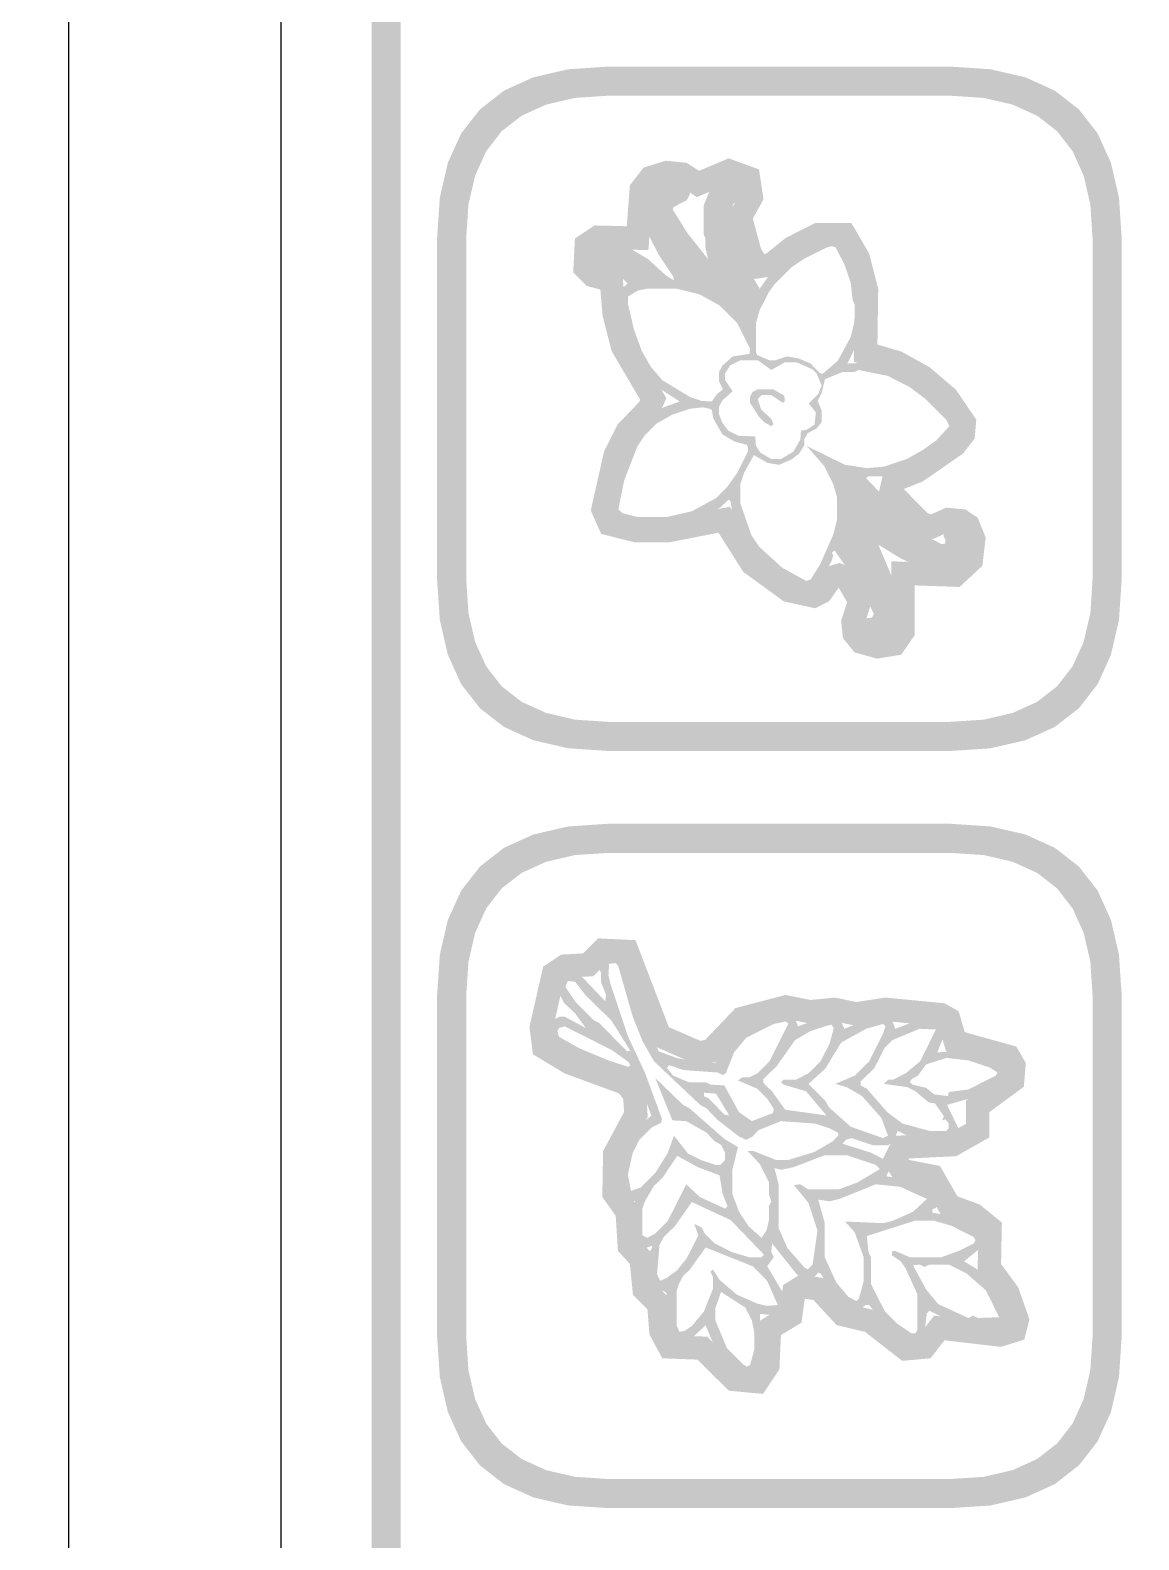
# Model space of a CAD drawing. Header units: millimetres. Extents: x 6 to 441, y 6 to 299.
# Drawn here: x 255.51 to 270.74, y 47.86 to 68.6 of the extents above; entities that cross this region are included whole.
import ezdxf

# ---------------------------------------------------------------- set-up
doc = ezdxf.new("R2010")
doc.units = ezdxf.units.MM
doc.layers.add('CUT', color=1, linetype='Continuous')
doc.layers.add('RASTER', color=7, linetype='Continuous')

msp = doc.modelspace()

# ---------------------------------------------------------------- hatches: boundary and pattern name
at = {"layer": 'RASTER'}
h = msp.add_hatch(color=7, dxfattribs=at)
h.paths.add_polyline_path([(275.6, 83.8), (276.116, 83.766), (276.563, 83.663), (276.941, 83.491), (277.25, 83.25), (277.491, 82.941), (277.663, 82.563), (277.766, 82.116), (277.8, 81.6), (277.8, 24.4), (277.766, 23.884), (277.662, 23.438), (277.491, 23.059), (277.25, 22.75), (276.941, 22.509), (276.563, 22.337), (276.116, 22.234), (275.6, 22.2), (262.4, 22.2), (261.884, 22.234), (261.438, 22.338), (261.059, 22.509), (260.75, 22.75), (260.509, 23.059), (260.337, 23.438), (260.234, 23.884), (260.2, 24.4), (260.2, 81.6), (260.234, 82.116), (260.338, 82.563), (260.509, 82.941), (260.75, 83.25), (261.059, 83.491), (261.438, 83.663), (261.884, 83.766), (262.4, 83.8)])
h.paths.add_polyline_path([(275.6, 83.4), (262.4, 83.4), (261.978, 83.372), (261.612, 83.288), (261.303, 83.147), (261.05, 82.95), (260.853, 82.697), (260.713, 82.387), (260.628, 82.022), (260.6, 81.6), (260.6, 24.4), (260.628, 23.978), (260.713, 23.612), (260.853, 23.303), (261.05, 23.05), (261.303, 22.853), (261.612, 22.713), (261.978, 22.628), (262.4, 22.6), (275.6, 22.6), (276.022, 22.628), (276.388, 22.713), (276.697, 22.853), (276.95, 23.05), (277.147, 23.303), (277.287, 23.612), (277.372, 23.978), (277.4, 24.4), (277.4, 81.6), (277.372, 82.022), (277.287, 82.387), (277.147, 82.697), (276.95, 82.95), (276.697, 83.147), (276.388, 83.288), (276.022, 83.372), (275.6, 83.4)], flags=0)
h = msp.add_hatch(color=7, dxfattribs=at)
h.paths.add_polyline_path([(268.15, 68.1), (268.701, 68.063), (269.178, 67.953), (269.582, 67.77), (269.913, 67.512), (270.17, 67.182), (270.353, 66.778), (270.463, 66.301), (270.5, 65.75), (270.5, 61.05), (270.463, 60.499), (270.353, 60.022), (270.17, 59.618), (269.913, 59.287), (269.582, 59.03), (269.178, 58.847), (268.701, 58.737), (268.15, 58.7), (263.45, 58.7), (262.899, 58.737), (262.422, 58.847), (262.018, 59.03), (261.688, 59.287), (261.43, 59.618), (261.247, 60.022), (261.137, 60.499), (261.1, 61.05), (261.1, 65.75), (261.137, 66.301), (261.247, 66.778), (261.43, 67.182), (261.688, 67.512), (262.018, 67.77), (262.422, 67.953), (262.899, 68.063), (263.45, 68.1)])
h.paths.add_polyline_path([(268.15, 67.7), (263.45, 67.7), (262.993, 67.67), (262.597, 67.578), (262.262, 67.426), (261.987, 67.213), (261.774, 66.938), (261.622, 66.603), (261.53, 66.207), (261.5, 65.75), (261.5, 61.05), (261.53, 60.593), (261.622, 60.197), (261.774, 59.862), (261.987, 59.587), (262.262, 59.374), (262.597, 59.222), (262.993, 59.13), (263.45, 59.1), (268.15, 59.1), (268.607, 59.13), (269.003, 59.222), (269.338, 59.374), (269.613, 59.588), (269.826, 59.862), (269.978, 60.197), (270.07, 60.593), (270.1, 61.05), (270.1, 65.75), (270.07, 66.207), (269.978, 66.603), (269.826, 66.938), (269.613, 67.213), (269.338, 67.426), (269.003, 67.578), (268.607, 67.67), (268.15, 67.7)], flags=0)
h = msp.add_hatch(color=7, dxfattribs=at)
h.paths.add_polyline_path([(268.633, 61.632), (268.587, 61.243), (268.275, 60.953), (267.659, 60.974), (267.659, 60.292), (267.473, 60.022), (267.142, 59.968), (266.831, 60.055), (266.673, 60.249), (266.648, 60.489), (266.73, 60.743), (266.617, 60.939), (266.607, 60.943), (266.617, 60.946), (266.482, 60.756), (266.29, 60.66), (265.861, 60.754), (265.302, 61.161), (264.964, 61.698), (264.296, 61.567), (263.809, 61.567), (263.353, 61.681), (263.209, 62.003), (263.392, 62.81), (263.579, 63.186), (263.876, 63.494), (263.889, 63.523), (263.496, 64.193), (263.373, 64.672), (263.341, 65.038), (263.156, 65.087), (262.969, 65.274), (262.992, 65.739), (263.261, 65.918), (263.704, 65.907), (263.747, 66.47), (263.935, 66.713), (264.237, 66.807), (264.526, 66.779), (264.697, 66.668), (265.103, 66.84), (265.52, 66.688), (265.582, 66.277), (265.435, 66.012), (265.548, 65.596), (265.593, 65.525), (265.615, 65.529), (265.889, 65.748), (266.292, 65.951), (266.789, 65.951), (267.032, 65.534), (267.157, 65.047), (267.146, 64.283), (267.477, 64.185), (267.865, 63.969), (268.223, 63.663), (268.504, 63.25), (268.481, 62.989), (268.32, 62.784), (267.767, 62.401), (267.504, 62.297), (267.505, 62.301), (267.837, 61.964), (267.884, 61.95), (268.089, 62.041), (268.352, 62.018), (268.522, 61.905)])
h.paths.add_polyline_path([(268.306, 61.588), (268.263, 61.693), (268.242, 61.707), (268.143, 61.715), (267.907, 61.61), (267.667, 61.681), (267.154, 62.2), (267.229, 62.533), (267.615, 62.685), (268.098, 63.02), (268.171, 63.112), (268.175, 63.164), (267.983, 63.448), (267.681, 63.705), (267.352, 63.888), (266.822, 64.045), (266.837, 65.009), (266.733, 65.411), (266.605, 65.631), (266.368, 65.631), (266.063, 65.478), (265.747, 65.224), (265.435, 65.18), (265.251, 65.465), (265.093, 66.054), (265.249, 66.337), (265.232, 66.452), (265.111, 66.496), (264.666, 66.307), (264.418, 66.468), (264.27, 66.482), (264.126, 66.437), (264.059, 66.35), (264.001, 65.58), (263.354, 65.595), (263.304, 65.562), (263.296, 65.399), (263.321, 65.374), (263.641, 65.29), (263.689, 64.726), (263.795, 64.316), (264.247, 63.546), (264.147, 63.314), (263.844, 63), (263.696, 62.702), (263.545, 62.036), (263.581, 61.954), (263.848, 61.887), (264.265, 61.887), (265.118, 62.054), (265.54, 61.384), (265.995, 61.052), (266.248, 60.997), (266.268, 61.007), (266.42, 61.221), (266.627, 61.283), (266.84, 61.191), (267.078, 60.781), (266.973, 60.455), (266.981, 60.377), (267.014, 60.336), (267.16, 60.296), (267.287, 60.316), (267.339, 60.392), (267.339, 61.305), (268.154, 61.278), (268.283, 61.397), (268.306, 61.588)], flags=0)
h = msp.add_hatch(color=7, dxfattribs=at)
h.paths.add_polyline_path([(268.393, 61.586), (268.401, 61.434), (268.355, 61.347), (268.276, 61.24), (268.135, 61.169), (267.895, 61.169), (267.789, 61.195), (267.462, 61.347), (267.159, 61.533), (267.39, 60.983), (267.47, 60.637), (267.444, 60.424), (267.372, 60.284), (267.319, 60.23), (267.204, 60.185), (267, 60.246), (266.904, 60.337), (266.885, 60.371), (266.904, 60.512), (267.071, 60.531), (267.098, 60.584), (266.92, 60.937), (266.558, 61.453), (266.521, 61.427), (266.54, 61.381), (266.513, 61.302), (266.388, 61.054), (266.282, 60.921), (266.168, 60.903), (266.035, 60.956), (265.841, 61.054), (265.655, 61.187), (265.389, 61.453), (265.237, 61.7), (265.158, 61.913), (265.131, 62.126), (265.104, 62.152), (264.98, 62.038), (264.732, 61.913), (264.307, 61.807), (263.802, 61.807), (263.502, 61.905), (263.456, 61.993), (263.483, 62.205), (263.642, 62.764), (263.767, 63.011), (264.06, 63.33), (264.227, 63.428), (264.432, 63.5), (264.06, 63.739), (263.874, 64.005), (263.722, 64.305), (263.589, 64.837), (263.589, 64.996), (263.714, 65.121), (263.597, 65.244), (263.483, 65.315), (263.377, 65.289), (263.262, 65.307), (263.164, 65.448), (263.209, 65.589), (263.35, 65.687), (263.536, 65.687), (263.696, 65.634), (263.996, 65.456), (264.246, 65.228), (264.352, 65.164), (264.342, 65.217), (264.14, 65.52), (264.015, 65.767), (263.935, 66.033), (263.935, 66.272), (264.007, 66.44), (264.14, 66.546), (264.28, 66.591), (264.448, 66.546), (264.512, 66.503), (264.546, 66.432), (264.573, 66.352), (264.528, 66.264), (264.352, 66.174), (264.334, 66.139), (264.538, 65.812), (264.82, 65.456), (264.785, 65.608), (264.785, 65.741), (264.759, 65.794), (264.759, 66.192), (264.884, 66.493), (265.051, 66.591), (265.184, 66.591), (265.272, 66.546), (265.352, 66.466), (265.37, 66.379), (265.325, 66.291), (265.176, 66.227), (265.158, 66.192), (265.158, 66.06), (265.264, 65.661), (265.45, 65.182), (265.53, 65.05), (265.628, 65.19), (265.841, 65.403), (266.027, 65.536), (266.194, 65.634), (266.46, 65.741), (266.628, 65.722), (266.734, 65.589), (266.806, 65.422), (266.885, 65.182), (266.939, 64.917), (266.939, 64.544), (266.859, 64.279), (266.734, 64.021), (267.098, 64.039), (267.364, 63.96), (267.611, 63.835), (267.771, 63.728), (268.09, 63.436), (268.268, 63.162), (268.222, 63.048), (268.116, 62.942), (267.744, 62.676), (267.337, 62.498), (267.231, 62.471), (267.018, 62.471), (266.992, 62.445), (267.595, 61.825), (267.888, 61.613), (268.028, 61.541), (268.074, 61.549), (268.082, 61.594), (268.055, 61.647), (268.074, 61.761), (268.135, 61.807), (268.214, 61.807), (268.329, 61.735)])
h.paths.add_polyline_path([(268.135, 63.162), (268.09, 63.25), (267.797, 63.542), (267.584, 63.702), (267.284, 63.853), (266.885, 63.933), (266.832, 63.907), (266.673, 63.907), (266.426, 63.808), (266.38, 63.614), (266.327, 63.508), (266.38, 63.375), (266.38, 63.215), (266.309, 63.128), (266.186, 63.064), (266.141, 62.976), (266.141, 62.896), (266.069, 62.782), (265.963, 62.702), (265.796, 62.631), (265.636, 62.657), (265.45, 62.764), (265.317, 62.524), (265.264, 62.365), (265.264, 62.099), (265.415, 61.666), (265.522, 61.506), (265.841, 61.214), (266.168, 61.036), (266.229, 61.054), (266.362, 61.267), (266.54, 61.674), (266.593, 61.886), (266.593, 62.179), (266.54, 62.365), (266.415, 62.612), (266.176, 62.888), (266.699, 62.631), (267, 62.585), (267.231, 62.604), (267.55, 62.71), (267.771, 62.835), (267.957, 62.968)], flags=0)
h.paths.add_polyline_path([(266.832, 64.837), (266.806, 64.89), (266.779, 65.129), (266.699, 65.368), (266.574, 65.616), (266.513, 65.634), (266.434, 65.608), (266.133, 65.456), (265.974, 65.35), (265.734, 65.111), (265.655, 65.004), (265.53, 64.757), (265.477, 64.571), (265.477, 64.172), (265.495, 64.138), (265.663, 64.066), (265.742, 64.066), (265.902, 64.119), (266.061, 64.093), (266.229, 64.021), (266.346, 63.899), (266.38, 63.88), (266.415, 63.899), (266.601, 64.058), (266.779, 64.385), (266.832, 64.598)], flags=0)
h.paths.add_polyline_path([(266.38, 63.72), (266.309, 63.888), (266.255, 63.941), (266.035, 64.039), (265.875, 64.039), (265.689, 63.933), (265.503, 64.066), (265.264, 64.066), (265.123, 63.994), (265.051, 63.88), (265.051, 63.8), (265.158, 63.641), (265.017, 63.516), (264.972, 63.428), (264.972, 63.322), (265.017, 63.207), (265.096, 63.101), (265.237, 63.029), (265.469, 63.021), (265.477, 62.896), (265.538, 62.798), (265.689, 62.71), (265.822, 62.71), (265.99, 62.809), (266.088, 62.976), (266.096, 63.101), (266.168, 63.109), (266.282, 63.181), (266.301, 63.348), (266.202, 63.473), (266.335, 63.606)], flags=0)
h.paths.add_polyline_path([(265.867, 63.58), (265.875, 63.508), (265.849, 63.481), (265.689, 63.588), (265.556, 63.588), (265.503, 63.534), (265.548, 63.394), (265.697, 63.25), (265.716, 63.189), (265.689, 63.162), (265.602, 63.207), (265.522, 63.287), (265.397, 63.481), (265.397, 63.561), (265.431, 63.633), (265.503, 63.667), (265.716, 63.667)], flags=0)
h.paths.add_polyline_path([(265.397, 64.225), (265.219, 64.579), (264.98, 64.818), (264.706, 64.97), (264.387, 65.05), (263.988, 65.05), (263.855, 65.023), (263.722, 64.943), (263.722, 64.837), (263.802, 64.491), (263.908, 64.199), (264.033, 63.978), (264.193, 63.792), (264.573, 63.561), (264.732, 63.508), (264.873, 63.5), (264.937, 63.596), (265.025, 63.667), (264.972, 63.774), (264.972, 63.907), (265.017, 63.994), (265.158, 64.119), (265.389, 64.154)], flags=0)
h.paths.add_polyline_path([(265.37, 62.87), (265.352, 62.904), (265.184, 62.95), (265.017, 63.048), (264.892, 63.269), (264.873, 63.383), (264.839, 63.401), (264.751, 63.42), (264.573, 63.401), (264.334, 63.322), (264.113, 63.197), (263.953, 63.037), (263.847, 62.878), (263.669, 62.418), (263.589, 62.019), (263.642, 61.966), (263.855, 61.913), (264.254, 61.913), (264.599, 61.993), (264.926, 62.171), (265.086, 62.33), (265.219, 62.516), (265.37, 62.817)], flags=0)
h = msp.add_hatch(color=7, dxfattribs=at)
h.paths.add_polyline_path([(268.15, 57.7), (268.701, 57.663), (269.178, 57.553), (269.582, 57.37), (269.913, 57.112), (270.17, 56.782), (270.353, 56.378), (270.463, 55.901), (270.5, 55.35), (270.5, 50.65), (270.463, 50.099), (270.353, 49.622), (270.17, 49.218), (269.913, 48.888), (269.582, 48.63), (269.178, 48.447), (268.701, 48.337), (268.15, 48.3), (263.45, 48.3), (262.899, 48.337), (262.422, 48.447), (262.018, 48.63), (261.688, 48.887), (261.43, 49.218), (261.247, 49.622), (261.137, 50.099), (261.1, 50.65), (261.1, 55.35), (261.137, 55.901), (261.247, 56.378), (261.43, 56.782), (261.688, 57.112), (262.018, 57.37), (262.422, 57.553), (262.899, 57.663), (263.45, 57.7)])
h.paths.add_polyline_path([(268.15, 57.3), (263.45, 57.3), (262.993, 57.27), (262.597, 57.178), (262.262, 57.026), (261.987, 56.813), (261.774, 56.538), (261.622, 56.203), (261.53, 55.807), (261.5, 55.35), (261.5, 50.65), (261.53, 50.193), (261.622, 49.797), (261.774, 49.462), (261.987, 49.187), (262.262, 48.974), (262.597, 48.822), (262.993, 48.73), (263.45, 48.7), (268.15, 48.7), (268.607, 48.73), (269.003, 48.822), (269.338, 48.974), (269.613, 49.188), (269.826, 49.462), (269.978, 49.797), (270.07, 50.193), (270.1, 50.65), (270.1, 55.35), (270.07, 55.807), (269.978, 56.203), (269.826, 56.538), (269.613, 56.813), (269.338, 57.026), (269.003, 57.178), (268.607, 57.27), (268.15, 57.3)], flags=0)
h = msp.add_hatch(color=7, dxfattribs=at)
h.paths.add_polyline_path([(269.234, 50.892), (269.163, 50.615), (268.842, 50.515), (268.067, 50.605), (267.876, 50.358), (267.486, 50.323), (266.976, 50.721), (266.586, 50.814), (266.269, 51.157), (266.155, 51.177), (266.148, 51.173), (266.104, 50.848), (265.821, 50.676), (265.8, 50.206), (265.575, 49.869), (265.106, 49.913), (264.673, 50.34), (264.192, 50.358), (264.016, 50.685), (263.988, 51.03), (263.789, 51.229), (263.746, 51.657), (263.583, 51.833), (263.552, 52.315), (263.368, 52.575), (263.379, 53.203), (263.667, 53.741), (263.656, 53.919), (263.599, 53.996), (262.848, 54.272), (262.415, 54.534), (262.368, 54.913), (262.556, 55.737), (262.805, 55.903), (263.105, 55.919), (263.312, 56.126), (263.824, 56.101), (264.282, 54.907), (264.712, 54.719), (264.779, 54.73), (265.197, 55.168), (265.884, 55.349), (266.231, 55.28), (266.566, 55.313), (266.858, 55.251), (267.253, 55.313), (268.068, 55.234), (268.261, 55.125), (268.345, 54.838), (269.053, 54.64), (269.184, 54.414), (269.157, 54.088), (268.683, 53.739), (268.683, 53.392), (268.228, 53.134), (267.582, 53.103), (267.575, 53.09), (267.58, 53.082), (268.005, 53.001), (268.243, 52.584), (268.554, 52.468), (268.855, 52.222), (268.844, 51.654), (269.08, 51.331)])
h.paths.add_polyline_path([(268.9, 50.878), (268.794, 51.18), (268.522, 51.552), (268.532, 52.072), (268.392, 52.186), (268.022, 52.324), (267.8, 52.715), (267.383, 52.794), (267.208, 53.073), (267.381, 53.414), (268.137, 53.45), (268.363, 53.579), (268.363, 53.9), (268.85, 54.259), (268.857, 54.34), (268.841, 54.367), (268.087, 54.577), (267.99, 54.911), (267.97, 54.922), (267.263, 54.99), (266.849, 54.925), (266.548, 54.99), (266.215, 54.956), (265.894, 55.021), (265.366, 54.881), (264.936, 54.431), (264.669, 54.388), (264.031, 54.668), (263.6, 55.791), (263.438, 55.799), (263.245, 55.606), (262.91, 55.588), (262.839, 55.541), (262.693, 54.896), (262.713, 54.727), (262.987, 54.562), (263.799, 54.264), (263.969, 54.033), (263.992, 53.671), (263.698, 53.12), (263.69, 52.674), (263.866, 52.426), (263.895, 51.967), (264.053, 51.796), (264.096, 51.375), (264.298, 51.173), (264.33, 50.778), (264.387, 50.671), (264.809, 50.655), (265.25, 50.221), (265.415, 50.205), (265.484, 50.309), (265.509, 50.86), (265.807, 51.042), (265.851, 51.365), (266.09, 51.514), (266.431, 51.454), (266.755, 51.103), (267.119, 51.016), (267.583, 50.653), (267.708, 50.664), (267.924, 50.944), (268.812, 50.841), (268.898, 50.868), (268.9, 50.878)], flags=0)
h = msp.add_hatch(color=7, dxfattribs=at)
h.paths.add_polyline_path([(268.95, 54.34), (268.904, 54.207), (268.737, 54.073), (268.493, 53.95), (268.102, 53.839), (268.259, 53.516), (268.236, 53.439), (268.159, 53.382), (267.992, 53.382), (267.892, 53.349), (267.558, 53.415), (267.425, 53.482), (267.368, 53.339), (267.291, 53.282), (267.091, 53.282), (266.79, 53.382), (266.714, 53.359), (266.667, 53.305), (267.057, 53.182), (267.234, 53.092), (267.325, 52.981), (267.268, 52.858), (267.558, 52.815), (267.759, 52.748), (267.969, 52.624), (267.992, 52.514), (267.949, 52.424), (267.902, 52.404), (267.902, 52.357), (268.193, 52.314), (268.603, 52.09), (268.66, 51.98), (268.637, 51.937), (268.336, 51.689), (268.503, 51.589), (268.77, 51.322), (268.894, 51.112), (268.96, 50.878), (268.937, 50.835), (268.86, 50.778), (268.493, 50.778), (268.126, 50.878), (267.859, 51.012), (267.825, 50.978), (267.792, 50.711), (267.735, 50.601), (267.592, 50.578), (267.415, 50.668), (267.335, 50.755), (267.248, 50.801), (267.034, 51.089), (266.981, 51.089), (266.891, 51.012), (266.714, 51.069), (266.547, 51.235), (266.366, 51.523), (266.333, 51.536), (266.256, 51.446), (266.156, 51.446), (266.046, 51.503), (265.699, 51.937), (265.689, 51.813), (265.722, 51.746), (265.632, 51.623), (265.856, 51.245), (265.889, 51.045), (265.789, 50.945), (265.532, 50.968), (265.555, 50.311), (265.465, 50.134), (265.321, 50.11), (265.211, 50.167), (264.944, 50.434), (264.787, 50.811), (264.597, 50.635), (264.487, 50.578), (264.343, 50.601), (264.287, 50.678), (264.253, 50.811), (264.253, 51.245), (264.22, 51.279), (264.076, 51.302), (264.019, 51.379), (264.019, 51.813), (264.053, 51.88), (264.043, 51.903), (263.986, 51.88), (263.843, 51.903), (263.786, 52.047), (263.819, 52.514), (263.662, 52.557), (263.619, 52.648), (263.619, 53.082), (263.652, 53.215), (263.776, 53.459), (264.043, 53.693), (263.843, 54.207), (263.285, 54.384), (262.774, 54.607), (262.674, 54.674), (262.617, 54.784), (262.617, 54.884), (262.674, 54.995), (262.784, 55.051), (262.851, 55.051), (263.141, 54.894), (262.995, 55.095), (262.841, 55.242), (262.751, 55.419), (262.751, 55.519), (262.794, 55.609), (262.884, 55.652), (263.061, 55.629), (263.409, 55.262), (263.419, 55.352), (263.352, 55.519), (263.352, 55.652), (263.318, 55.719), (263.409, 55.863), (263.619, 55.886), (263.662, 55.863), (263.719, 55.752), (263.919, 55.051), (264.143, 54.574), (264.387, 54.484), (264.721, 54.417), (264.921, 54.417), (265.044, 54.661), (265.245, 54.861), (265.522, 55.018), (265.755, 55.085), (265.999, 55.061), (266.056, 54.918), (266.423, 55.051), (266.59, 55.051), (266.634, 55.028), (266.69, 54.884), (267.124, 55.051), (267.291, 55.051), (267.335, 55.028), (267.391, 54.884), (267.658, 54.985), (267.902, 55.008), (267.992, 54.985), (268.059, 54.918), (268.059, 54.784), (267.969, 54.561), (268.393, 54.584), (268.66, 54.517), (268.904, 54.394)])
h.paths.add_polyline_path([(268.817, 50.922), (268.637, 51.289), (268.37, 51.523), (268.126, 51.646), (267.859, 51.646), (267.792, 51.613), (267.725, 51.646), (267.635, 51.636), (267.815, 51.302), (267.982, 51.102), (268.393, 50.912), (268.46, 50.945), (268.526, 50.912)], flags=0)
h.paths.add_polyline_path([(268.794, 54.283), (268.693, 54.35), (268.393, 54.45), (268.092, 54.484), (267.815, 54.394), (267.702, 54.24), (267.615, 54.193), (267.592, 54.15), (267.625, 54.117), (267.815, 54.073), (267.925, 53.983), (268.116, 53.96), (268.126, 54.016), (268.393, 54.05), (268.77, 54.24)], flags=0)
h.paths.add_polyline_path([(268.493, 51.98), (268.47, 52.023), (268.159, 52.18), (267.925, 52.247), (267.658, 52.247), (267.001, 52.037), (267.024, 51.813), (267.057, 51.746), (267.057, 51.379), (267.248, 51.002), (267.415, 50.835), (267.615, 50.701), (267.668, 50.701), (267.692, 50.745), (267.692, 51.245), (267.535, 51.589), (267.468, 51.689), (267.348, 51.77), (267.348, 51.823), (267.381, 51.836), (267.592, 51.746), (268.026, 51.746), (268.269, 51.836), (268.47, 51.937)], flags=0)
h.paths.add_polyline_path([(268.126, 53.582), (268.082, 53.639), (268.036, 53.626), (268.059, 53.683), (267.936, 53.859), (267.849, 53.873), (267.668, 54.026), (267.558, 54.083), (267.234, 54.127), (267.291, 54.183), (267.358, 54.183), (267.535, 54.273), (267.735, 54.44), (267.949, 54.874), (267.725, 54.884), (267.348, 54.727), (267.248, 54.627), (267.101, 54.34), (266.914, 54.16), (266.914, 54.107), (267.001, 54.06), (267.281, 53.739), (267.491, 53.582), (267.859, 53.482), (268.092, 53.482), (268.126, 53.516)], flags=0)
h.paths.add_polyline_path([(267.825, 52.547), (267.458, 52.714), (267.124, 52.748), (266.623, 52.547), (266.49, 52.514), (266.333, 52.537), (266.423, 52.214), (266.423, 51.746), (266.58, 51.402), (266.747, 51.202), (266.857, 51.145), (266.891, 51.179), (266.957, 51.412), (266.957, 51.746), (266.834, 52.09), (266.7, 52.237), (267.224, 52.214), (267.358, 52.247), (267.635, 52.371)], flags=0)
h.paths.add_polyline_path([(267.291, 53.415), (267.201, 53.659), (266.934, 53.96), (266.724, 54.083), (266.567, 54.127), (266.834, 54.24), (267.034, 54.44), (267.224, 54.818), (267.258, 54.918), (267.224, 54.951), (266.991, 54.884), (266.647, 54.694), (266.433, 54.34), (266.2, 54.127), (266.433, 53.893), (266.48, 53.806), (266.78, 53.539), (267.224, 53.382)], flags=0)
h.paths.add_polyline_path([(267.181, 52.958), (267.124, 53.015), (266.724, 53.148), (266.423, 53.148), (265.989, 52.981), (265.822, 52.948), (265.732, 52.971), (265.789, 52.748), (265.789, 52.147), (265.912, 51.87), (266.146, 51.603), (266.189, 51.579), (266.256, 51.646), (266.323, 52.113), (266.2, 52.491), (265.999, 52.738), (266.089, 52.748), (266.189, 52.681), (266.623, 52.681), (266.867, 52.771)], flags=0)
h.paths.add_polyline_path([(266.613, 53.425), (266.6, 53.459), (266.49, 53.516), (266.29, 53.582), (265.822, 53.616), (265.512, 53.492), (265.432, 53.405), (265.345, 53.359), (265.245, 53.405), (264.944, 53.639), (264.797, 53.793), (264.711, 53.839), (264.076, 54.44), (263.919, 54.717), (263.786, 55.051), (263.585, 55.752), (263.552, 55.786), (263.462, 55.776), (263.452, 55.619), (263.485, 55.485), (263.719, 54.784), (263.953, 54.283), (264.186, 53.649), (264.176, 53.592), (264.043, 53.526), (263.876, 53.359), (263.786, 53.182), (263.719, 52.881), (263.762, 52.658), (263.896, 52.704), (264.096, 52.905), (264.263, 53.172), (264.353, 53.415), (264.544, 53.172), (264.721, 53.082), (264.921, 53.015), (264.988, 53.015), (265.054, 53.082), (265.054, 53.182), (264.998, 53.292), (264.911, 53.339), (264.797, 53.459), (264.52, 53.616), (264.33, 53.626), (264.096, 54.207), (264.477, 53.839), (264.564, 53.793), (265.044, 53.372), (265.231, 53.259), (265.155, 52.948), (265.155, 52.614), (265.245, 52.371), (265.378, 52.17), (265.555, 52.013), (265.622, 52.113), (265.655, 52.247), (265.655, 52.447), (265.689, 52.514), (265.655, 52.614), (265.655, 52.781), (265.532, 53.025), (265.365, 53.205), (265.445, 53.205), (265.755, 53.082), (265.922, 53.082), (266.28, 53.192), (266.533, 53.339)], flags=0)
h.paths.add_polyline_path([(266.547, 54.894), (266.513, 54.941), (266.423, 54.918), (266.223, 54.851), (266.013, 54.727), (265.766, 54.374), (265.579, 54.193), (265.579, 54.14), (265.699, 54.026), (265.879, 53.773), (266.447, 53.693), (266.166, 54.026), (265.856, 54.117), (265.822, 54.15), (265.856, 54.183), (266.023, 54.183), (266.2, 54.273), (266.366, 54.44), (266.49, 54.684)], flags=0)
h.paths.add_polyline_path([(265.922, 54.951), (265.889, 54.985), (265.722, 54.951), (265.345, 54.761), (265.178, 54.561), (265.064, 54.273), (265.021, 54.25), (264.954, 54.283), (264.487, 54.317), (264.287, 54.384), (264.253, 54.35), (264.343, 54.24), (264.554, 54.15), (264.787, 54.15), (264.854, 54.117), (265.044, 54.107), (265.245, 53.739), (265.422, 53.616), (265.712, 53.726), (265.722, 53.783), (265.632, 53.926), (265.498, 54.06), (265.231, 54.173), (265.288, 54.217), (265.388, 54.217), (265.498, 54.273), (265.665, 54.44)], flags=0)
h.paths.add_polyline_path([(265.779, 51.089), (265.632, 51.422), (265.432, 51.623), (264.787, 51.88), (264.564, 51.569), (264.477, 51.489), (264.42, 51.379), (264.387, 51.279), (264.387, 50.811), (264.43, 50.721), (264.497, 50.735), (264.597, 50.801), (264.764, 51.002), (264.887, 51.312), (264.887, 51.479), (264.854, 51.546), (264.887, 51.579), (264.978, 51.436), (265.211, 51.235), (265.488, 51.112), (265.622, 51.079)], flags=0)
h.paths.add_polyline_path([(265.589, 51.78), (265.131, 52.257), (264.597, 52.504), (264.363, 52.17), (264.21, 52.023), (264.153, 51.913), (264.12, 51.513), (264.163, 51.422), (264.263, 51.469), (264.397, 51.569), (264.53, 51.736), (264.687, 52.047), (264.63, 52.204), (264.731, 52.157), (264.777, 52.07), (264.911, 51.937), (265.155, 51.813), (265.388, 51.746), (265.555, 51.746)], flags=0)
h.paths.add_polyline_path([(265.455, 50.711), (265.422, 50.878), (265.332, 51.055), (264.998, 51.269), (264.921, 51.045), (264.921, 50.878), (265.078, 50.501), (265.311, 50.267), (265.355, 50.244), (265.398, 50.267), (265.455, 50.478)], flags=0)
h.paths.add_polyline_path([(265.111, 53.693), (264.931, 53.993), (264.764, 54.006), (264.764, 53.96), (264.831, 53.926), (265.044, 53.706)], flags=0)
h.paths.add_polyline_path([(265.088, 52.447), (265.021, 52.614), (264.978, 52.871), (264.687, 52.981), (264.397, 53.138), (264.196, 52.838), (264.076, 52.724), (263.953, 52.514), (263.919, 52.414), (263.919, 52.047), (263.986, 52.013), (264.096, 52.07), (264.263, 52.237), (264.52, 52.748), (264.711, 52.571), (265.054, 52.414)], flags=0)
h.paths.add_polyline_path([(263.752, 54.584), (263.495, 54.995), (263.141, 55.342), (262.995, 55.529), (262.894, 55.542), (262.861, 55.462), (263.008, 55.242), (263.242, 55.008), (263.328, 54.961), (263.709, 54.574)], flags=0)
h.paths.add_polyline_path([(263.752, 54.384), (263.729, 54.427), (263.495, 54.594), (262.851, 54.918), (262.774, 54.894), (262.751, 54.851), (262.774, 54.774), (263.051, 54.617), (263.452, 54.45), (263.729, 54.36)], flags=0)

# ---------------------------------------------------------------- linework, layer by layer
at = {"layer": 'CUT'}
for points in [[(255.512, 99.003), (255.703, 98.685), (255.851, 98.325), (255.956, 97.925), (256.019, 97.483), (256.04, 97.001), (256.04, 38.999), (256.019, 38.517), (255.956, 38.075), (255.851, 37.675), (255.703, 37.315), (255.512, 36.997)], [(258.96, 23.999), (258.96, 82.001)]]:
    msp.add_lwpolyline(points, dxfattribs=at)

doc.saveas('drawing.dxf')
